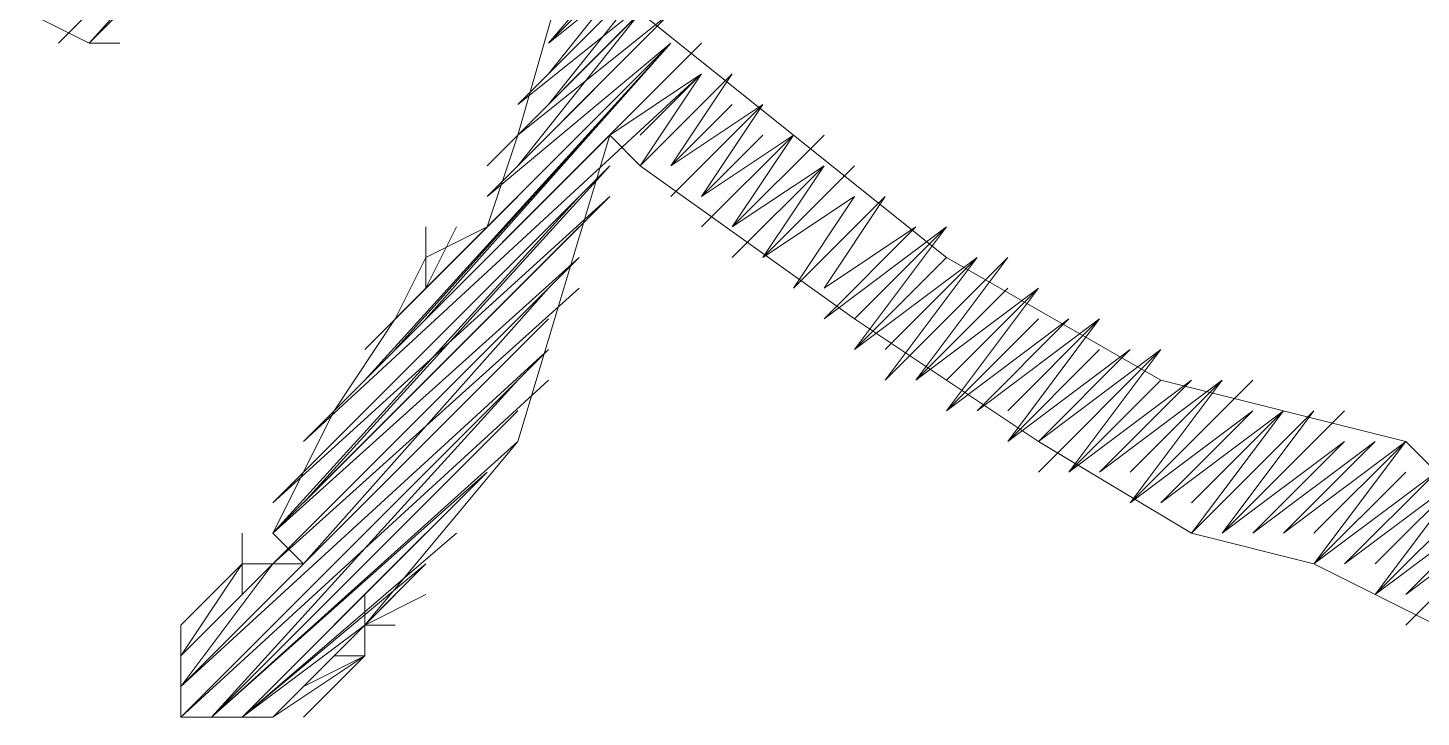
# Model space of a CAD drawing. Header units: millimetres. Extents: x 24 to 410, y 10 to 282.
# Drawn here: x 287.697 to 289.624, y 14.817 to 15.769 of the extents above; entities that cross this region are included whole.
import ezdxf

# ---------------------------------------------------------------- set-up
doc = ezdxf.new("R2010")
doc.units = ezdxf.units.MM
doc.layers.add('Watermark', color=7, linetype='Continuous')

msp = doc.modelspace()

# ---------------------------------------------------------------- linework, layer by layer
at = {"layer": 'Watermark', "color": 7, "lineweight": 0}
for points in [[(287.782, 15.748), (288.205333, 16.171333), (288.29, 16.256)], [(287.782, 15.748), (287.824333, 15.790333), (288.29, 16.256)], [(287.782, 15.748), (287.824333, 15.790333), (288.29, 16.256)], [(287.782, 15.748), (287.824333, 15.790333), (288.29, 16.256)], [(287.782, 15.748), (287.824333, 15.790333), (288.332333, 16.256)], [(287.782, 15.748), (288.163, 16.171333)], [(287.782, 15.748), (288.163, 16.171333)], [(287.782, 15.748), (288.163, 16.171333)], [(287.782, 15.748), (288.163, 16.171333)], [(287.739667, 15.748), (288.120667, 16.129)], [(287.739667, 15.748), (288.120667, 16.129)], [(287.739667, 15.748), (288.120667, 16.129)], [(287.739667, 15.748), (288.120667, 16.129)], [(287.739667, 15.748), (288.120667, 16.129)], [(287.782, 15.748), (288.163, 16.129)], [(287.782, 15.748), (288.163, 16.129)], [(287.782, 15.748), (288.163, 16.129)], [(287.782, 15.748), (288.163, 16.129)], [(287.782, 15.748), (288.163, 16.129)], [(287.782, 15.748), (288.163, 16.129)], [(288.417, 15.748), (288.713333, 16.044333)], [(288.417, 15.748), (288.671, 16.044333)], [(288.417, 15.748), (288.671, 16.044333)], [(288.417, 15.748), (288.671, 16.002)], [(288.417, 15.748), (288.671, 16.002)], [(288.417, 15.748), (288.671, 16.002)], [(288.417, 15.748), (288.628667, 15.959667)], [(288.417, 15.748), (288.628667, 15.959667)], [(288.417, 15.748), (288.628667, 15.959667)], [(288.459333, 15.917333), (288.374667, 15.621), (288.332333, 15.494), (288.247667, 15.451667), (288.205333, 15.367), (288.120667, 15.24), (288.036, 15.070667), (288.078333, 15.028333), (287.993667, 15.028333), (287.909, 14.943667), (287.909, 14.816667), (287.951333, 14.816667), (288.036, 14.816667), (288.163, 14.901333), (288.163, 14.943667), (288.374667, 15.197667), (288.501667, 15.621), (288.544, 15.578667), (288.840333, 15.367), (289.094333, 15.197667), (289.306, 15.070667), (289.475333, 15.028333), (289.644667, 14.943667)], [(288.417, 15.748), (288.628667, 15.917333)], [(288.417, 15.705667), (288.586333, 15.917333)], [(288.417, 15.705667), (288.586333, 15.917333)], [(288.417, 15.705667), (288.586333, 15.917333)], [(288.417, 15.705667), (288.586333, 15.917333)], [(288.417, 15.705667), (288.586333, 15.917333)], [(288.374667, 15.663333), (288.586333, 15.875)], [(288.374667, 15.663333), (288.586333, 15.875)], [(288.374667, 15.663333), (288.586333, 15.875)], [(288.417, 15.705667), (288.586333, 15.875)], [(288.417, 15.705667), (288.586333, 15.875)], [(288.417, 15.705667), (288.586333, 15.875)], [(288.417, 15.705667), (288.586333, 15.875)], [(288.417, 15.705667), (288.586333, 15.875)], [(288.417, 15.705667), (288.586333, 15.875)], [(288.417, 15.663333), (288.586333, 15.875)], [(288.374667, 15.663333), (288.586333, 15.832667)], [(288.374667, 15.663333), (288.586333, 15.832667)], [(288.374667, 15.663333), (288.586333, 15.832667)], [(288.374667, 15.663333), (288.586333, 15.832667)], [(288.374667, 15.663333), (288.586333, 15.832667)], [(288.374667, 15.663333), (288.586333, 15.832667)], [(288.374667, 15.621), (288.586333, 15.832667)], [(288.374667, 15.621), (288.586333, 15.832667)], [(288.374667, 15.621), (288.586333, 15.832667)], [(288.374667, 15.621), (288.586333, 15.832667)], [(288.374667, 15.621), (288.586333, 15.832667)], [(287.697333, 15.790333), (287.782, 15.748), (287.824333, 15.790333)], [(288.332333, 15.578667), (288.544, 15.790333)], [(288.332333, 15.578667), (288.544, 15.790333)], [(288.374667, 15.621), (288.586333, 15.790333)], [(288.374667, 15.621), (288.586333, 15.790333)], [(288.374667, 15.621), (288.586333, 15.790333)], [(288.374667, 15.578667), (288.586333, 15.790333)], [(288.374667, 15.578667), (288.544, 15.790333)], [(288.374667, 15.578667), (288.544, 15.790333)], [(288.374667, 15.578667), (288.544, 15.790333)], [(288.374667, 15.578667), (288.544, 15.790333)], [(289.687, 15.113), (289.602333, 15.197667), (289.263667, 15.282333), (288.967333, 15.451667), (288.544, 15.790333)], [(287.782, 15.748), (287.824333, 15.748)], [(287.782, 15.748), (287.824333, 15.748)], [(287.782, 15.748), (287.824333, 15.748)], [(287.782, 15.748), (287.824333, 15.748)], [(287.782, 15.748), (287.824333, 15.748)], [(287.782, 15.748), (287.824333, 15.748)], [(287.782, 15.748), (287.824333, 15.748)], [(287.782, 15.748), (287.824333, 15.748)], [(288.078333, 15.197667), (288.628667, 15.748)], [(288.078333, 15.197667), (288.628667, 15.748)], [(288.078333, 15.197667), (288.628667, 15.748)], [(288.120667, 15.24), (288.628667, 15.748)], [(288.120667, 15.24), (288.628667, 15.748)], [(288.120667, 15.24), (288.628667, 15.748)], [(288.163, 15.324667), (288.586333, 15.748)], [(288.163, 15.282333), (288.586333, 15.748)], [(288.205333, 15.367), (288.586333, 15.748)], [(288.205333, 15.367), (288.586333, 15.748)], [(288.205333, 15.324667), (288.586333, 15.748)], [(288.332333, 15.494), (288.586333, 15.748), (288.247667, 15.409333)], [(288.247667, 15.409333), (288.586333, 15.748)], [(288.247667, 15.409333), (288.586333, 15.748)], [(288.247667, 15.409333), (288.586333, 15.748)], [(288.247667, 15.409333), (288.586333, 15.748)], [(288.247667, 15.409333), (288.586333, 15.748)], [(288.247667, 15.367), (288.586333, 15.748)], [(288.247667, 15.367), (288.586333, 15.748)], [(288.247667, 15.367), (288.586333, 15.748)], [(288.247667, 15.367), (288.586333, 15.748)], [(288.332333, 15.536333), (288.544, 15.748)], [(288.332333, 15.536333), (288.544, 15.748)], [(288.332333, 15.536333), (288.544, 15.748)], [(288.332333, 15.536333), (288.586333, 15.748)], [(288.332333, 15.536333), (288.586333, 15.748)], [(288.332333, 15.536333), (288.586333, 15.748)], [(288.332333, 15.536333), (288.586333, 15.748)], [(288.332333, 15.494), (288.586333, 15.748)], [(288.332333, 15.494), (288.586333, 15.748)], [(288.332333, 15.494), (288.586333, 15.748)], [(288.078333, 15.197667), (288.628667, 15.705667)], [(288.078333, 15.197667), (288.628667, 15.705667)], [(288.628667, 15.705667), (288.501667, 15.621), (288.078333, 15.197667)], [(288.501667, 15.621), (288.628667, 15.705667)], [(288.501667, 15.621), (288.628667, 15.705667)], [(288.501667, 15.621), (288.628667, 15.705667)], [(288.501667, 15.621), (288.628667, 15.705667)], [(288.501667, 15.621), (288.628667, 15.705667)], [(288.544, 15.621), (288.628667, 15.705667)], [(288.544, 15.621), (288.628667, 15.705667)], [(288.544, 15.621), (288.628667, 15.705667)], [(288.544, 15.621), (288.628667, 15.705667)], [(288.544, 15.621), (288.628667, 15.705667)], [(288.544, 15.621), (288.628667, 15.705667)], [(288.544, 15.621), (288.628667, 15.705667)], [(288.544, 15.621), (288.628667, 15.705667)], [(288.544, 15.578667), (288.628667, 15.705667)], [(288.544, 15.578667), (288.628667, 15.705667)], [(288.544, 15.578667), (288.671, 15.705667)], [(288.544, 15.578667), (288.671, 15.705667)], [(288.544, 15.578667), (288.671, 15.705667)], [(288.544, 15.578667), (288.671, 15.705667)], [(288.544, 15.578667), (288.671, 15.705667)], [(288.544, 15.578667), (288.671, 15.705667)], [(288.544, 15.578667), (288.671, 15.705667)], [(288.544, 15.578667), (288.671, 15.705667)], [(288.544, 15.578667), (288.671, 15.705667)], [(288.544, 15.578667), (288.671, 15.705667)], [(288.586333, 15.578667), (288.671, 15.705667)], [(288.586333, 15.578667), (288.671, 15.705667)], [(288.586333, 15.578667), (288.671, 15.705667)], [(288.586333, 15.578667), (288.671, 15.705667)], [(288.586333, 15.578667), (288.671, 15.663333)], [(288.586333, 15.578667), (288.671, 15.663333)], [(288.586333, 15.578667), (288.671, 15.663333)], [(288.586333, 15.578667), (288.671, 15.663333)], [(288.586333, 15.578667), (288.671, 15.663333)], [(288.586333, 15.578667), (288.671, 15.663333)], [(288.586333, 15.578667), (288.671, 15.663333)], [(288.586333, 15.578667), (288.671, 15.663333)], [(288.586333, 15.578667), (288.671, 15.663333)], [(288.586333, 15.578667), (288.671, 15.663333)], [(288.586333, 15.578667), (288.713333, 15.663333)], [(288.586333, 15.578667), (288.713333, 15.663333)], [(288.586333, 15.578667), (288.713333, 15.663333)], [(288.586333, 15.578667), (288.713333, 15.663333)], [(288.586333, 15.578667), (288.713333, 15.663333)], [(288.586333, 15.578667), (288.713333, 15.663333)], [(288.586333, 15.536333), (288.713333, 15.663333)], [(288.586333, 15.536333), (288.713333, 15.663333)], [(288.586333, 15.536333), (288.713333, 15.663333)], [(288.586333, 15.536333), (288.713333, 15.663333)], [(288.586333, 15.536333), (288.713333, 15.663333)], [(288.586333, 15.536333), (288.713333, 15.663333)], [(288.628667, 15.536333), (288.713333, 15.663333)], [(288.628667, 15.536333), (288.713333, 15.663333)], [(288.628667, 15.536333), (288.713333, 15.663333)], [(288.628667, 15.536333), (288.713333, 15.663333)], [(288.628667, 15.536333), (288.713333, 15.663333)], [(288.628667, 15.536333), (288.713333, 15.663333)], [(288.628667, 15.536333), (288.713333, 15.663333)], [(288.628667, 15.536333), (288.713333, 15.663333)], [(288.628667, 15.536333), (288.713333, 15.663333)], [(288.628667, 15.536333), (288.713333, 15.663333)], [(288.078333, 15.197667), (288.501667, 15.621)], [(288.628667, 15.536333), (288.713333, 15.621)], [(288.628667, 15.536333), (288.755667, 15.621)], [(288.628667, 15.536333), (288.755667, 15.621)], [(288.628667, 15.536333), (288.755667, 15.621)], [(288.628667, 15.536333), (288.755667, 15.621)], [(288.628667, 15.536333), (288.755667, 15.621)], [(288.628667, 15.536333), (288.755667, 15.621)], [(288.628667, 15.536333), (288.755667, 15.621)], [(288.628667, 15.536333), (288.755667, 15.621)], [(288.628667, 15.536333), (288.755667, 15.621)], [(288.628667, 15.536333), (288.755667, 15.621)], [(288.628667, 15.536333), (288.755667, 15.621)], [(288.628667, 15.494), (288.755667, 15.621)], [(288.628667, 15.494), (288.755667, 15.621)], [(288.628667, 15.494), (288.755667, 15.621)], [(288.628667, 15.494), (288.755667, 15.621)], [(288.671, 15.494), (288.755667, 15.621)], [(288.671, 15.494), (288.755667, 15.621)], [(288.671, 15.494), (288.755667, 15.621)], [(288.671, 15.494), (288.755667, 15.621)], [(288.671, 15.494), (288.755667, 15.621)], [(288.671, 15.494), (288.755667, 15.621)], [(288.671, 15.494), (288.755667, 15.621)], [(288.671, 15.494), (288.755667, 15.621)], [(288.671, 15.494), (288.755667, 15.621)], [(288.671, 15.494), (288.798, 15.621)], [(288.671, 15.494), (288.798, 15.621)], [(288.671, 15.494), (288.798, 15.621)], [(288.671, 15.494), (288.798, 15.621)], [(288.671, 15.494), (288.798, 15.621)], [(288.671, 15.494), (288.798, 15.621)], [(288.671, 15.494), (288.798, 15.621)], [(288.078333, 15.155333), (288.501667, 15.578667)], [(288.078333, 15.155333), (288.501667, 15.578667)], [(288.078333, 15.155333), (288.501667, 15.578667)], [(288.078333, 15.155333), (288.501667, 15.578667)], [(288.078333, 15.155333), (288.501667, 15.578667)], [(288.078333, 15.155333), (288.501667, 15.578667)], [(288.078333, 15.155333), (288.501667, 15.578667)], [(288.078333, 15.155333), (288.501667, 15.578667)], [(288.078333, 15.113), (288.501667, 15.578667)], [(288.671, 15.494), (288.798, 15.578667)], [(288.671, 15.494), (288.798, 15.578667)], [(288.671, 15.494), (288.798, 15.578667)], [(288.671, 15.494), (288.798, 15.578667)], [(288.671, 15.494), (288.798, 15.578667)], [(288.671, 15.494), (288.798, 15.578667)], [(288.671, 15.494), (288.798, 15.578667)], [(288.671, 15.494), (288.798, 15.578667)], [(288.671, 15.494), (288.798, 15.578667)], [(288.671, 15.451667), (288.798, 15.578667)], [(288.671, 15.451667), (288.798, 15.578667)], [(288.713333, 15.451667), (288.798, 15.578667)], [(288.713333, 15.451667), (288.798, 15.578667)], [(288.713333, 15.451667), (288.798, 15.578667)], [(288.713333, 15.451667), (288.798, 15.578667)], [(288.713333, 15.451667), (288.798, 15.578667)], [(288.713333, 15.451667), (288.798, 15.578667)], [(288.713333, 15.451667), (288.840333, 15.578667)], [(288.713333, 15.451667), (288.840333, 15.578667)], [(288.713333, 15.451667), (288.840333, 15.578667), (288.713333, 15.451667), (288.840333, 15.578667), (288.713333, 15.451667), (288.840333, 15.578667), (288.713333, 15.451667), (288.840333, 15.578667), (288.713333, 15.451667), (288.840333, 15.578667), (288.713333, 15.451667), (288.840333, 15.578667), (288.713333, 15.451667), (288.840333, 15.578667)], [(288.036, 15.113), (288.501667, 15.536333)], [(288.036, 15.113), (288.501667, 15.536333)], [(288.036, 15.113), (288.501667, 15.536333)], [(288.036, 15.113), (288.459333, 15.536333)], [(288.036, 15.113), (288.459333, 15.536333)], [(288.036, 15.113), (288.459333, 15.536333)], [(288.036, 15.070667), (288.459333, 15.536333)], [(288.036, 15.070667), (288.459333, 15.536333)], [(288.078333, 15.113), (288.501667, 15.536333)], [(288.713333, 15.451667), (288.840333, 15.536333), (288.713333, 15.451667), (288.840333, 15.536333), (288.713333, 15.451667), (288.840333, 15.536333), (288.755667, 15.409333), (288.840333, 15.536333), (288.755667, 15.409333), (288.882667, 15.536333), (288.755667, 15.409333), (288.882667, 15.536333), (288.755667, 15.409333), (288.882667, 15.536333), (288.755667, 15.409333), (288.882667, 15.536333), (288.755667, 15.409333), (288.882667, 15.536333), (288.755667, 15.409333), (288.882667, 15.536333), (288.755667, 15.409333), (288.882667, 15.536333), (288.755667, 15.409333), (288.882667, 15.536333), (288.755667, 15.409333), (288.882667, 15.536333), (288.755667, 15.409333), (288.882667, 15.536333), (288.755667, 15.409333), (288.882667, 15.536333), (288.755667, 15.409333), (288.882667, 15.536333), (288.798, 15.409333), (288.925, 15.494), (288.798, 15.367), (288.925, 15.494), (288.798, 15.367), (288.925, 15.494), (288.798, 15.367), (288.925, 15.494), (288.798, 15.367), (288.925, 15.494), (288.798, 15.367), (288.925, 15.494), (288.798, 15.367), (288.925, 15.494), (288.798, 15.367), (288.925, 15.494), (288.798, 15.367), (288.925, 15.494), (288.798, 15.367), (288.925, 15.494), (288.798, 15.367), (288.925, 15.494), (288.798, 15.367), (288.925, 15.494), (288.798, 15.367), (288.967333, 15.494), (288.840333, 15.367), (288.967333, 15.494), (288.840333, 15.367), (288.967333, 15.494), (288.840333, 15.324667), (288.967333, 15.494), (288.840333, 15.324667), (288.967333, 15.451667), (288.840333, 15.324667), (288.967333, 15.451667), (288.840333, 15.324667), (288.967333, 15.451667), (288.840333, 15.324667), (288.967333, 15.451667), (288.840333, 15.324667), (288.967333, 15.451667), (288.840333, 15.324667), (288.967333, 15.451667), (288.840333, 15.324667), (288.967333, 15.451667), (288.840333, 15.324667), (289.009667, 15.451667), (288.840333, 15.324667)], [(288.036, 15.070667), (288.459333, 15.494)], [(288.036, 15.070667), (288.459333, 15.494)], [(288.036, 15.070667), (288.459333, 15.494)], [(288.036, 15.070667), (288.459333, 15.494)], [(288.036, 15.070667), (288.459333, 15.494)], [(288.036, 15.070667), (288.459333, 15.494)], [(288.036, 15.070667), (288.459333, 15.494)], [(288.036, 15.070667), (288.459333, 15.494)], [(288.036, 15.070667), (288.459333, 15.494)], [(288.247667, 15.451667), (288.247667, 15.494)], [(288.247667, 15.409333), (288.29, 15.494)], [(288.247667, 15.409333), (288.29, 15.494)], [(288.459333, 15.451667), (288.036, 15.028333), (287.909, 14.901333)], [(288.459333, 15.451667), (288.036, 15.028333), (287.909, 14.901333)], [(288.459333, 15.451667), (288.036, 15.028333), (287.909, 14.901333)], [(288.459333, 15.451667), (288.036, 15.028333), (287.909, 14.901333)], [(288.459333, 15.451667), (288.036, 15.028333), (287.909, 14.901333)], [(288.459333, 15.451667), (288.036, 15.028333), (287.909, 14.901333)], [(288.036, 15.070667), (288.459333, 15.451667)], [(288.036, 15.070667), (288.459333, 15.451667)], [(288.247667, 15.409333), (288.247667, 15.451667)], [(288.247667, 15.409333), (288.29, 15.451667)], [(288.247667, 15.409333), (288.29, 15.451667)], [(289.009667, 15.451667), (288.882667, 15.282333), (289.052, 15.451667), (288.882667, 15.282333)], [(289.052, 15.451667), (288.925, 15.282333), (289.052, 15.409333), (288.925, 15.282333), (289.052, 15.409333), (288.925, 15.282333), (289.052, 15.409333), (288.925, 15.282333), (289.052, 15.409333), (288.925, 15.282333), (289.052, 15.409333), (288.925, 15.282333), (289.052, 15.409333), (288.925, 15.282333), (289.052, 15.409333), (288.925, 15.282333), (289.052, 15.409333), (288.925, 15.282333), (289.052, 15.409333), (288.925, 15.282333), (289.094333, 15.409333), (288.925, 15.282333), (289.094333, 15.409333), (288.967333, 15.282333), (289.094333, 15.409333), (288.967333, 15.282333), (289.094333, 15.409333), (288.967333, 15.282333), (289.094333, 15.409333), (288.967333, 15.282333), (289.094333, 15.409333), (288.967333, 15.282333), (289.094333, 15.409333), (288.967333, 15.282333)], [(288.459333, 15.409333), (288.036, 15.028333), (287.909, 14.901333)], [(288.459333, 15.409333), (288.036, 15.028333), (287.909, 14.901333)], [(288.459333, 15.409333), (288.036, 15.028333), (287.909, 14.901333)], [(288.459333, 15.409333), (288.036, 15.028333), (287.909, 14.901333)], [(288.417, 15.409333), (288.036, 15.028333), (287.909, 14.859)], [(288.417, 15.409333), (288.036, 15.028333), (287.909, 14.859)], [(288.078333, 15.028333), (288.417, 15.409333)], [(288.078333, 15.028333), (288.417, 15.409333)], [(288.078333, 15.028333), (288.417, 15.409333)], [(288.967333, 15.24), (289.094333, 15.409333), (288.967333, 15.24), (289.094333, 15.409333), (288.967333, 15.24), (289.094333, 15.409333), (288.967333, 15.24), (289.094333, 15.367)], [(288.417, 15.367), (288.078333, 15.028333), (287.909, 14.859)], [(288.417, 15.367), (288.078333, 15.028333), (287.909, 14.859)], [(288.417, 15.367), (288.078333, 15.028333), (287.909, 14.859)], [(288.078333, 15.028333), (288.417, 15.367), (287.909, 14.859)], [(287.909, 14.859), (288.417, 15.367)], [(287.909, 14.859), (288.417, 15.367)], [(287.909, 14.859), (288.417, 15.367)], [(287.909, 14.859), (288.417, 15.367)], [(289.052, 15.24), (289.179, 15.367), (289.052, 15.24), (289.179, 15.367), (289.052, 15.197667), (289.179, 15.367), (289.052, 15.197667), (289.179, 15.367), (289.052, 15.197667), (289.179, 15.367), (289.052, 15.197667), (289.179, 15.367)], [(287.909, 14.859), (288.417, 15.324667)], [(287.909, 14.816667), (288.417, 15.324667)], [(287.909, 14.816667), (288.417, 15.324667)], [(287.909, 14.816667), (288.417, 15.324667)], [(287.909, 14.816667), (288.417, 15.324667)], [(287.909, 14.816667), (288.417, 15.324667)], [(287.909, 14.816667), (288.417, 15.324667)], [(287.909, 14.816667), (288.417, 15.324667)], [(287.909, 14.816667), (288.417, 15.324667)], [(289.052, 15.197667), (289.179, 15.324667), (289.052, 15.197667), (289.179, 15.324667), (289.052, 15.197667), (289.179, 15.324667), (289.052, 15.197667), (289.221333, 15.324667), (289.052, 15.197667), (289.221333, 15.324667), (289.052, 15.197667), (289.221333, 15.324667), (289.094333, 15.197667), (289.221333, 15.324667), (289.094333, 15.197667), (289.221333, 15.324667), (289.094333, 15.197667), (289.221333, 15.324667), (289.094333, 15.197667), (289.221333, 15.324667), (289.094333, 15.197667), (289.221333, 15.324667), (289.094333, 15.197667), (289.221333, 15.324667), (289.094333, 15.197667), (289.221333, 15.324667), (289.094333, 15.197667), (289.221333, 15.324667)], [(289.094333, 15.197667), (289.263667, 15.324667), (289.094333, 15.197667), (289.263667, 15.324667), (289.094333, 15.155333)], [(289.136667, 15.155333), (289.263667, 15.324667), (289.136667, 15.155333), (289.263667, 15.324667), (289.136667, 15.155333), (289.263667, 15.324667), (289.136667, 15.155333), (289.263667, 15.324667)], [(287.909, 14.816667), (288.417, 15.282333)], [(287.909, 14.816667), (288.417, 15.282333)], [(287.909, 14.816667), (288.417, 15.282333)], [(287.909, 14.816667), (288.374667, 15.282333)], [(287.909, 14.816667), (288.374667, 15.282333)], [(287.909, 14.816667), (288.374667, 15.282333)], [(287.951333, 14.816667), (288.374667, 15.282333)], [(287.951333, 14.816667), (288.374667, 15.282333)], [(287.951333, 14.816667), (288.374667, 15.282333)], [(289.136667, 15.155333), (289.263667, 15.282333), (289.136667, 15.155333), (289.263667, 15.282333), (289.136667, 15.155333), (289.263667, 15.282333), (289.136667, 15.155333), (289.263667, 15.282333), (289.136667, 15.155333), (289.263667, 15.282333), (289.136667, 15.155333), (289.306, 15.282333), (289.136667, 15.155333), (289.306, 15.282333), (289.179, 15.155333), (289.306, 15.282333), (289.179, 15.155333), (289.306, 15.282333), (289.179, 15.155333), (289.306, 15.282333), (289.179, 15.155333), (289.306, 15.282333), (289.179, 15.155333), (289.306, 15.282333), (289.179, 15.155333), (289.306, 15.282333), (289.179, 15.155333), (289.306, 15.282333), (289.179, 15.155333), (289.348333, 15.282333), (289.179, 15.155333), (289.348333, 15.282333), (289.179, 15.155333), (289.348333, 15.282333), (289.221333, 15.155333), (289.348333, 15.282333), (289.221333, 15.155333)], [(289.221333, 15.113), (289.348333, 15.282333), (289.221333, 15.113), (289.348333, 15.282333), (289.221333, 15.113), (289.348333, 15.282333), (289.221333, 15.113), (289.348333, 15.282333), (289.221333, 15.113), (289.348333, 15.282333), (289.221333, 15.113), (289.390667, 15.282333), (289.221333, 15.113), (289.390667, 15.282333), (289.221333, 15.113), (289.390667, 15.282333)], [(287.951333, 14.816667), (288.374667, 15.24)], [(287.951333, 14.816667), (288.374667, 15.24)], [(287.951333, 14.816667), (288.374667, 15.24)], [(287.951333, 14.816667), (288.374667, 15.24)], [(287.951333, 14.816667), (288.374667, 15.24)], [(287.951333, 14.816667), (288.374667, 15.24)], [(287.951333, 14.816667), (288.374667, 15.24)], [(287.951333, 14.816667), (288.374667, 15.24)], [(287.951333, 14.816667), (288.374667, 15.24)], [(289.263667, 15.113), (289.390667, 15.24), (289.263667, 15.113), (289.390667, 15.24), (289.263667, 15.113), (289.390667, 15.24), (289.263667, 15.113), (289.390667, 15.24), (289.263667, 15.113), (289.390667, 15.24), (289.263667, 15.113), (289.390667, 15.24)], [(289.263667, 15.113), (289.433, 15.24), (289.263667, 15.113), (289.433, 15.24), (289.263667, 15.113), (289.433, 15.24), (289.263667, 15.113), (289.433, 15.24), (289.263667, 15.113), (289.433, 15.24), (289.306, 15.113), (289.433, 15.24), (289.306, 15.113), (289.433, 15.24), (289.306, 15.113), (289.433, 15.24), (289.306, 15.070667), (289.433, 15.24), (289.306, 15.070667), (289.475333, 15.24), (289.306, 15.070667), (289.475333, 15.24), (289.306, 15.070667), (289.475333, 15.24), (289.306, 15.070667), (289.475333, 15.24), (289.306, 15.070667), (289.475333, 15.24), (289.306, 15.070667)], [(289.348333, 15.070667), (289.475333, 15.24), (289.348333, 15.070667), (289.475333, 15.24), (289.348333, 15.070667), (289.475333, 15.24), (289.348333, 15.070667), (289.475333, 15.24), (289.348333, 15.070667), (289.475333, 15.24)], [(289.348333, 15.070667), (289.517667, 15.24), (289.348333, 15.070667), (289.517667, 15.24), (289.348333, 15.070667), (289.517667, 15.197667), (289.348333, 15.070667), (289.517667, 15.197667), (289.390667, 15.070667), (289.517667, 15.197667), (289.390667, 15.070667), (289.517667, 15.197667), (289.390667, 15.070667), (289.517667, 15.197667), (289.390667, 15.070667), (289.517667, 15.197667), (289.390667, 15.070667), (289.517667, 15.197667), (289.390667, 15.070667), (289.56, 15.197667), (289.390667, 15.070667), (289.56, 15.197667), (289.390667, 15.070667), (289.56, 15.197667), (289.390667, 15.070667)], [(287.951333, 14.816667), (288.374667, 15.197667)], [(287.951333, 14.816667), (288.374667, 15.197667)], [(287.951333, 14.816667), (288.374667, 15.197667)], [(287.951333, 14.816667), (288.374667, 15.197667)], [(287.951333, 14.816667), (288.332333, 15.197667)], [(289.433, 15.070667), (289.56, 15.197667), (289.433, 15.070667), (289.56, 15.197667), (289.433, 15.070667), (289.56, 15.197667), (289.433, 15.070667), (289.56, 15.197667), (289.433, 15.070667), (289.56, 15.197667), (289.433, 15.070667), (289.56, 15.197667), (289.433, 15.070667), (289.602333, 15.197667), (289.433, 15.070667), (289.602333, 15.197667), (289.433, 15.070667), (289.602333, 15.197667), (289.475333, 15.070667), (289.602333, 15.197667), (289.475333, 15.070667), (289.602333, 15.197667), (289.475333, 15.070667)], [(289.475333, 15.028333), (289.602333, 15.197667), (289.475333, 15.028333), (289.602333, 15.197667), (289.475333, 15.028333), (289.602333, 15.197667), (289.475333, 15.028333), (289.602333, 15.197667)], [(287.951333, 14.816667), (288.332333, 15.155333)], [(287.993667, 14.816667), (288.332333, 15.155333)], [(287.993667, 14.816667), (288.332333, 15.155333)], [(287.993667, 14.816667), (288.332333, 15.155333)], [(287.993667, 14.816667), (288.332333, 15.155333)], [(289.475333, 15.028333), (289.602333, 15.155333), (289.475333, 15.028333), (289.602333, 15.155333), (289.475333, 15.028333), (289.644667, 15.155333), (289.475333, 15.028333), (289.644667, 15.155333), (289.517667, 15.028333), (289.644667, 15.155333), (289.517667, 15.028333), (289.644667, 15.155333), (289.517667, 15.028333), (289.644667, 15.155333), (289.517667, 15.028333), (289.644667, 15.155333), (289.517667, 15.028333), (289.644667, 15.155333), (289.517667, 15.028333), (289.644667, 15.155333), (289.517667, 15.028333), (289.644667, 15.155333), (289.517667, 15.028333), (289.644667, 15.155333), (289.517667, 15.028333), (289.644667, 15.155333), (289.517667, 15.028333), (289.687, 15.155333), (289.517667, 15.028333), (289.687, 15.155333), (289.56, 15.028333), (289.687, 15.155333), (289.56, 14.986), (289.687, 15.155333), (289.56, 14.986), (289.687, 15.113), (289.56, 14.986), (289.687, 15.113), (289.56, 14.986), (289.687, 15.113), (289.56, 14.986), (289.687, 15.113), (289.56, 14.986), (289.687, 15.113), (289.56, 14.986), (289.687, 15.113), (289.56, 14.986), (289.687, 15.113), (289.56, 14.986), (289.729333, 15.113), (289.56, 14.986)], [(287.993667, 14.816667), (288.29, 15.113)], [(287.993667, 14.816667), (288.29, 15.113)], [(287.993667, 14.816667), (288.29, 15.113)], [(287.993667, 14.816667), (288.29, 15.113)], [(289.602333, 14.986), (289.729333, 15.113), (289.602333, 14.986), (289.729333, 15.113), (289.602333, 14.986), (289.729333, 15.113), (289.602333, 14.986), (289.729333, 15.113), (289.602333, 14.986), (289.729333, 15.113), (289.602333, 14.986), (289.729333, 15.113), (289.602333, 14.986), (289.771667, 15.113), (289.602333, 14.986), (289.771667, 15.113), (289.602333, 14.986), (289.771667, 15.113), (289.602333, 14.943667), (289.771667, 15.113), (289.602333, 14.943667), (289.771667, 15.113), (289.602333, 14.943667)], [(287.993667, 15.028333), (287.993667, 15.070667)], [(287.993667, 14.816667), (288.29, 15.070667)], [(287.993667, 14.816667), (288.29, 15.070667)], [(287.993667, 14.816667), (288.29, 15.070667)], [(287.993667, 14.816667), (288.247667, 15.070667)], [(287.909, 14.943667), (287.993667, 15.028333)], [(287.909, 14.943667), (287.993667, 15.028333)], [(287.909, 14.943667), (287.993667, 15.028333)], [(287.909, 14.901333), (287.993667, 15.028333)], [(287.909, 14.901333), (288.036, 15.028333)], [(287.909, 14.901333), (288.036, 15.028333)], [(287.909, 14.859), (288.036, 15.028333)], [(287.909, 14.859), (288.036, 15.028333)], [(287.909, 14.859), (288.036, 15.028333)], [(287.951333, 14.986), (287.993667, 15.028333)], [(287.951333, 14.986), (287.993667, 15.028333)], [(287.993667, 14.986), (287.993667, 15.028333)], [(287.993667, 14.816667), (288.247667, 15.028333)], [(288.247667, 15.028333), (288.163, 14.943667), (288.036, 14.816667)], [(288.247667, 15.028333), (288.163, 14.943667), (288.036, 14.816667)], [(288.247667, 15.028333), (288.163, 14.943667), (288.036, 14.816667)], [(288.247667, 14.986), (288.163, 14.943667), (288.036, 14.816667)], [(288.205333, 14.986), (288.163, 14.943667), (288.036, 14.816667)], [(288.205333, 14.986), (288.163, 14.943667), (288.036, 14.816667)], [(288.163, 14.943667), (288.205333, 14.986)], [(288.163, 14.943667), (288.205333, 14.986)], [(288.163, 14.943667), (288.163, 14.986)], [(288.163, 14.943667), (288.163, 14.986)], [(287.993667, 14.816667), (288.163, 14.943667)], [(288.163, 14.943667), (288.205333, 14.943667)], [(288.163, 14.943667), (288.205333, 14.943667)], [(288.163, 14.901333), (288.163, 14.943667)], [(288.078333, 14.816667), (288.163, 14.901333)], [(288.078333, 14.859), (288.163, 14.901333)], [(288.120667, 14.859), (288.163, 14.901333)], [(288.120667, 14.901333), (288.163, 14.901333)]]:
    msp.add_lwpolyline(points, dxfattribs=at)
for points in [[(288.882667, 15.324667), (289.009667, 15.451667), (288.882667, 15.324667), (289.009667, 15.451667), (288.882667, 15.324667), (289.009667, 15.451667), (288.882667, 15.324667), (289.009667, 15.451667), (288.882667, 15.324667), (289.009667, 15.451667), (288.882667, 15.324667), (289.009667, 15.451667), (288.882667, 15.324667), (289.009667, 15.451667), (288.882667, 15.324667), (289.009667, 15.451667), (288.882667, 15.324667), (289.009667, 15.451667)], [(288.967333, 15.24), (289.136667, 15.367), (288.967333, 15.24), (289.136667, 15.367)], [(289.009667, 15.24), (289.136667, 15.367), (289.009667, 15.24), (289.136667, 15.367), (289.009667, 15.24), (289.136667, 15.367), (289.009667, 15.24), (289.136667, 15.367), (289.009667, 15.24), (289.136667, 15.367), (289.009667, 15.24), (289.136667, 15.367), (289.009667, 15.24), (289.136667, 15.367), (289.009667, 15.24), (289.136667, 15.367), (289.009667, 15.24), (289.136667, 15.367), (289.009667, 15.24), (289.179, 15.367), (289.009667, 15.24), (289.179, 15.367)], [(289.221333, 15.113), (289.390667, 15.24)]]:
    msp.add_lwpolyline(points, close=True, dxfattribs=at)

doc.saveas('drawing.dxf')
